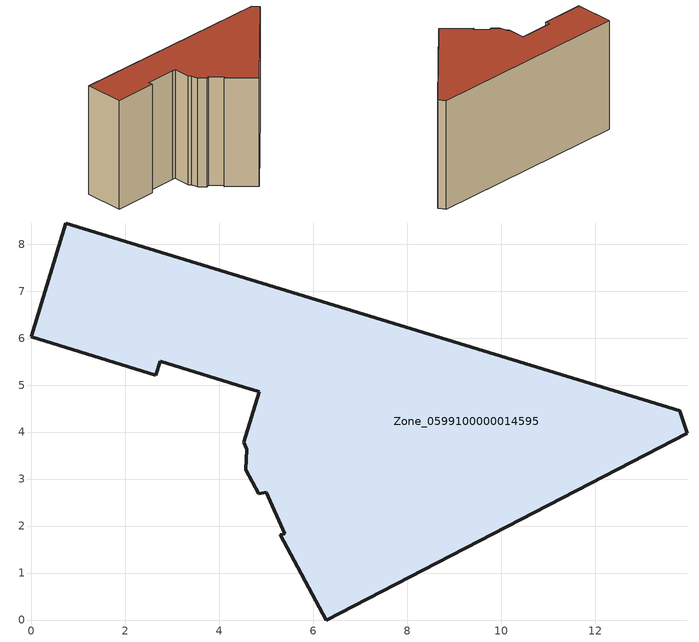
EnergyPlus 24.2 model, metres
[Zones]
Zone_0599100000014595
 floor ground (C_G): 0,6.03 0.73,8.45 13.8,4.45 13.96,3.97 6.28,0 5.3,1.82 5.4,1.83 5,2.72 4.84,2.69 4.56,3.2 4.59,3.63 4.52,3.79 4.85,4.86 4.67,4.92 2.74,5.51 2.65,5.21 z0
 wall outside (C_F): 4.68,4.91 4.85,4.86 4.52,3.79 4.59,3.63 4.56,3.2 4.84,2.69 5,2.72 5.4,1.83 5.3,1.82 6.28,0 13.96,3.97 13.8,4.45 0.73,8.45 0,6.03 2.65,5.21 2.74,5.51 4.67,4.92 z0:7.32
 roof outside (C_R): 2.65,5.21 2.74,5.51 4.68,4.91 4.85,4.86 4.52,3.79 4.59,3.63 4.56,3.2 4.84,2.69 5,2.72 5.4,1.83 5.3,1.82 6.28,0 13.96,3.97 13.8,4.45 0.73,8.45 0,6.03 z7.32
[BUILDING]
Pand.0599100000014595: North Axis=0; Terrain=City; Loads Convergence Tolerance Value=0.04; Temperature Convergence Tolerance Value=0.4; Solar Distribution=FullExterior; Maximum Number of Warmup Days=25; Minimum Number of Warmup Days=1
[Site:Location]
Rotterdam.The.Hague.AP_ZH_NLD Design_Conditions: Latitude=51.96; Longitude=4.45; Time Zone=1; Elevation=-4.5
[SITE:GROUNDTEMPERATURE:BUILDINGSURFACE]
18, 18, 18, 18, 18, 18, 18, 18, 18, 18, 18, 18
[MATERIAL] Thermal Absorptance=0.9; Solar Absorptance=0.7; Visible Absorptance=0.7
Name | Roughness | Thickness | Conductivity | Density | Specific Heat
G.TI.1975-1991 | MediumSmooth | 0.15 | 0.288461 | 540 | 1210
F.TI.1975-1991 | Rough | 0.3 | 0.230769 | 1920 | 840
R.TI.1975-1991 | MediumRough | 0.2 | 0.153846 | 1500 | 1000
[CONSTRUCTION]
C_G: G.TI.1975-1991
C_F: F.TI.1975-1991
C_R: R.TI.1975-1991
[ZONE]
Zone_0599100000014595: Type=1; Multiplier=1; Ceiling Height=Autocalculate; Volume=Autocalculate; Floor Area=autocalculate; Part of Total Floor Area=Yes
[ZONEINFILTRATION:DESIGNFLOWRATE]
Infil_Zone_0599100000014595: Zone or ZoneList or Space or SpaceList=Zone_0599100000014595; Schedule=AlwaysOn; Design Flow Rate Calculation Method=Flow/Area; Flow Rate per Floor Area=0.003; Constant Term Coefficient=1; Temperature Term Coefficient=0; Velocity Term Coefficient=0; Velocity Squared Term Coefficient=0
[HVACTEMPLATE:ZONE:IDEALLOADSAIRSYSTEM]
Zone_0599100000014595: Maximum Heating Supply Air Temperature=50; Minimum Cooling Supply Air Temperature=13; Maximum Heating Supply Air Humidity Ratio=0.0156; Minimum Cooling Supply Air Humidity Ratio=0.0077; Heating Limit=NoLimit; Cooling Limit=NoLimit; Dehumidification Control Type=ConstantSensibleHeatRatio; Cooling Sensible Heat Ratio=0.7; Dehumidification Setpoint=60; Humidification Control Type=None; Humidification Setpoint=30; Outdoor Air Method=None; Outdoor Air Flow Rate per Person=0.00944; Outdoor Air Flow Rate per Zone Floor Area=0; Outdoor Air Flow Rate per Zone=0; Demand Controlled Ventilation Type=None; Outdoor Air Economizer Type=NoEconomizer; Heat Recovery Type=None; Sensible Heat Recovery Effectiveness=0.7; Latent Heat Recovery Effectiveness=0.65
[ZONECONTROL:THERMOSTAT]
ThermostatControl_Zone_0599100000014595: Zone or ZoneList=Zone_0599100000014595; Control Type Schedule=DualSetpointControlType; Control 1=Thermostat_Zone_0599100000014595; Temperature Difference Between Cutout And Setpoint=0
[THERMOSTATSETPOINT:DUALSETPOINT]
Thermostat_Zone_0599100000014595: Heating Setpoint Temperature Schedule=HeatingSetpoint_Zone_0599100000014595; Cooling Setpoint Temperature Schedule=CoolingSetpoint_Zone_0599100000014595
[SCHEDULE:COMPACT]
HeatingSetpoint_Zone_0599100000014595: Through: 12/31, For: AllDays, Until: 24:00, 21
CoolingSetpoint_Zone_0599100000014595: Through: 12/31, For: AllDays, Until: 24:00, 24
DualSetpointControlType: Through: 12/31, For: AllDays, Until: 24:00, 4
AlwaysOn: Through: 12/31, For: AllDays, Until: 24:00, 1
